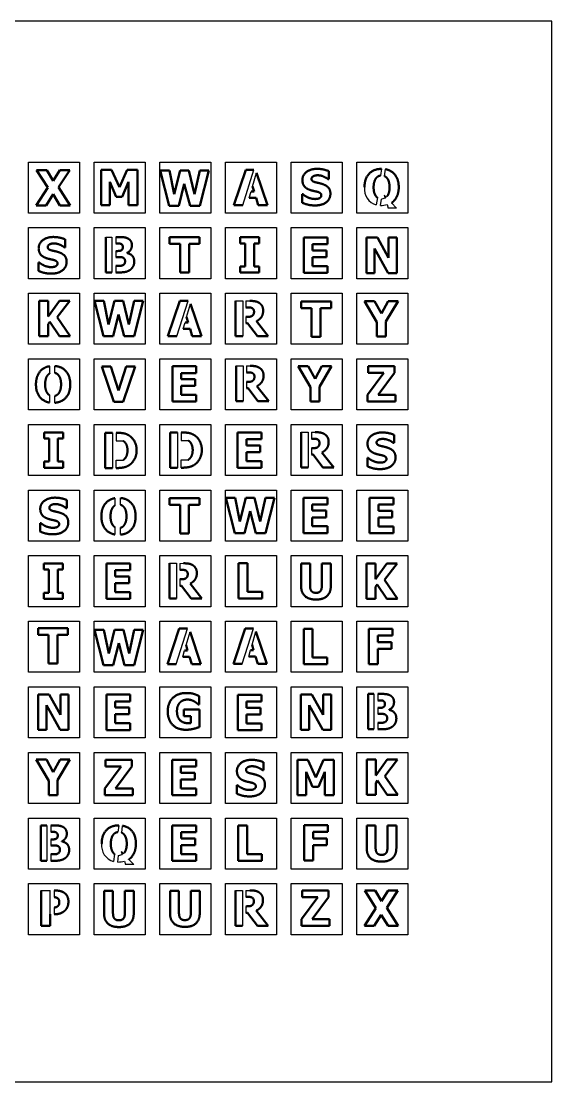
# Model space of a CAD drawing. Header units: millimetres. Extents: x 81 to 351, y 4 to 274.
# Drawn here: x 216 to 351, y 3.6 to 273.6 of the extents above; entities that cross this region are included whole.
import ezdxf

# ---------------------------------------------------------------- set-up
doc = ezdxf.new("R2010")
doc.units = ezdxf.units.MM
doc.layers.add('Visible (ANSI)', color=7, linetype='Continuous', lineweight=50)

# ---------------------------------------------------------------- blocks, each defined once
blk = doc.blocks.new('*U10')
blk.add_lwpolyline([(-6.5, 6.5), (6.5, 6.5), (6.5, -6.5), (-6.5, -6.5)], close=True)
blk = doc.blocks.new('*U11')
at = {"color": 0, "linetype": 'ByBlock', "lineweight": -2, "transparency": 16777216}
for p in [(0, 183.7), (16.7, 183.7), (33.4, 183.7), (50.1, 183.7), (66.8, 183.7), (83.5, 183.7), (100.2, 183.7), (116.9, 183.7), (133.6, 183.7), (150.3, 183.7), (167, 183.7), (183.7, 183.7), (0, 167), (16.7, 167), (33.4, 167), (50.1, 167), (66.8, 167), (83.5, 167), (100.2, 167), (116.9, 167), (133.6, 167), (150.3, 167), (167, 167), (183.7, 167), (0, 150.3), (16.7, 150.3), (33.4, 150.3), (50.1, 150.3), (66.8, 150.3), (83.5, 150.3), (100.2, 150.3), (116.9, 150.3), (133.6, 150.3), (150.3, 150.3), (167, 150.3), (183.7, 150.3), (0, 133.6), (16.7, 133.6), (33.4, 133.6), (50.1, 133.6), (66.8, 133.6), (83.5, 133.6), (100.2, 133.6), (116.9, 133.6), (133.6, 133.6), (150.3, 133.6), (167, 133.6), (183.7, 133.6), (0, 116.9), (16.7, 116.9), (33.4, 116.9), (50.1, 116.9), (66.8, 116.9), (83.5, 116.9), (100.2, 116.9), (116.9, 116.9), (133.6, 116.9), (150.3, 116.9), (167, 116.9), (183.7, 116.9), (0, 100.2), (16.7, 100.2), (33.4, 100.2), (50.1, 100.2), (66.8, 100.2), (83.5, 100.2), (100.2, 100.2), (116.9, 100.2), (133.6, 100.2), (150.3, 100.2), (167, 100.2), (183.7, 100.2), (0, 83.5), (16.7, 83.5), (33.4, 83.5), (50.1, 83.5), (66.8, 83.5), (83.5, 83.5), (100.2, 83.5), (116.9, 83.5), (133.6, 83.5), (150.3, 83.5), (167, 83.5), (183.7, 83.5), (0, 66.8), (16.7, 66.8), (33.4, 66.8), (50.1, 66.8), (66.8, 66.8), (83.5, 66.8), (100.2, 66.8), (116.9, 66.8), (133.6, 66.8), (150.3, 66.8), (167, 66.8), (183.7, 66.8), (0, 50.1), (16.7, 50.1), (33.4, 50.1), (50.1, 50.1), (66.8, 50.1), (83.5, 50.1), (100.2, 50.1), (116.9, 50.1), (133.6, 50.1), (150.3, 50.1), (167, 50.1), (183.7, 50.1), (0, 33.4), (16.7, 33.4), (33.4, 33.4), (50.1, 33.4), (66.8, 33.4), (83.5, 33.4), (100.2, 33.4), (116.9, 33.4), (133.6, 33.4), (150.3, 33.4), (167, 33.4), (183.7, 33.4), (0, 16.7), (16.7, 16.7), (33.4, 16.7), (50.1, 16.7), (66.8, 16.7), (83.5, 16.7), (100.2, 16.7), (116.9, 16.7), (133.6, 16.7), (150.3, 16.7), (167, 16.7), (183.7, 16.7), (0, 0), (16.7, 0), (33.4, 0), (50.1, 0), (66.8, 0), (83.5, 0), (100.2, 0), (116.9, 0), (133.6, 0), (150.3, 0), (167, 0), (183.7, 0)]:
    blk.add_blockref('*U10', p, dxfattribs=at)

msp = doc.modelspace()

# ---------------------------------------------------------------- linework, layer by layer
for p, q in [((272.36, 226.77), (275.22, 235.77)), ((274.86, 231.54), (275.87, 234.99)), ((307.7, 236), (307.45, 234.29)), ((307.7, 236), (307.7, 236)), ((307.7, 236), (307.7, 236)), ((308.46, 234.15), (308.69, 235.92)), ((274, 228.61), (274.48, 230.24)), ((272.93, 228.61), (272.94, 228.61)), ((306.63, 228.69), (306.35, 226.82)), ((307.45, 226.65), (307.67, 228.33)), ((308.59, 228.58), (307.67, 228.33)), ((308.35, 229.33), (308.86, 228.79)), ((308.35, 229.33), (308.35, 229.33)), ((308.35, 229.33), (308.59, 228.58)), ((309.13, 229.04), (308.86, 228.79)), ((309.12, 226.92), (309.41, 226.01)), ((310.25, 227.34), (311.54, 226.01)), ((311.54, 226.01), (309.41, 226.01)), ((237.58, 218.65), (239.07, 218.65)), ((239.07, 218.65), (239.07, 209.65)), ((240.08, 218.65), (240.08, 217)), ((240.08, 215.09), (240.08, 213.56)), ((240.08, 211.29), (240.08, 209.65)), ((255.59, 193.44), (258.45, 202.44)), ((258.09, 198.22), (259.1, 201.67)), ((270.56, 202.39), (272.38, 202.39)), ((272.38, 202.39), (272.36, 193.39)), ((273.19, 202.38), (274.18, 202.39)), ((273.19, 202.38), (273.19, 200.74)), ((273.19, 198.32), (273.19, 196.7)), ((256.16, 195.28), (256.17, 195.28)), ((257.23, 195.28), (257.71, 196.91)), ((270.67, 185.85), (272.49, 185.85)), ((272.49, 185.85), (272.46, 176.85)), ((273.3, 185.83), (274.28, 185.85)), ((273.3, 185.83), (273.3, 184.19)), ((273.3, 181.77), (273.3, 180.15)), ((239.22, 168.83), (239.22, 159.83)), ((240.13, 168.83), (240.13, 166.76)), ((255.81, 168.92), (255.81, 159.92)), ((256.72, 168.92), (256.72, 166.85)), ((287.22, 168.97), (289.04, 168.97)), ((289.04, 168.97), (289.01, 159.97)), ((289.85, 168.95), (290.83, 168.97)), ((289.85, 168.95), (289.85, 167.31)), ((240.13, 166.76), (241.96, 166.76)), ((256.72, 166.85), (258.55, 166.85)), ((289.85, 164.89), (289.85, 163.27)), ((240.16, 161.82), (241.92, 161.86)), ((240.16, 159.83), (240.16, 161.82)), ((256.74, 161.9), (258.51, 161.95)), ((256.74, 159.92), (256.74, 161.9)), ((253.7, 135.59), (255.52, 135.59)), ((255.52, 135.59), (255.49, 126.59)), ((256.33, 135.57), (257.32, 135.59)), ((256.33, 135.57), (256.33, 133.93)), ((256.33, 131.51), (256.33, 129.89)), ((255.46, 109.95), (258.32, 118.95)), ((272.25, 110.01), (275.11, 119.01)), ((257.96, 114.72), (258.97, 118.17)), ((274.75, 114.79), (275.75, 118.24)), ((257.1, 111.78), (257.58, 113.42)), ((273.89, 111.85), (274.37, 113.49)), ((256.03, 111.78), (256.04, 111.78)), ((272.82, 111.85), (272.83, 111.85)), ((305.76, 102.34), (305.76, 93.34)), ((306.77, 102.34), (306.77, 100.7)), ((306.77, 98.79), (306.77, 97.25)), ((306.77, 94.98), (306.77, 93.34)), ((221.02, 68.86), (222.51, 68.86)), ((222.51, 68.86), (222.51, 59.86)), ((223.51, 68.86), (223.51, 67.21)), ((240.83, 68.87), (240.58, 67.15)), ((240.83, 68.87), (240.83, 68.87)), ((240.83, 68.87), (240.83, 68.87)), ((241.58, 67.01), (241.82, 68.78)), ((223.51, 65.3), (223.51, 63.76)), ((241.47, 62.19), (241.99, 61.65)), ((241.47, 62.19), (241.47, 62.19)), ((241.47, 62.19), (241.71, 61.44)), ((223.51, 61.5), (223.51, 59.86)), ((239.75, 61.55), (239.48, 59.68)), ((240.57, 59.52), (240.8, 61.2)), ((240.8, 61.2), (241.71, 61.44)), ((242.25, 61.9), (241.99, 61.65)), ((242.25, 59.78), (242.54, 58.87)), ((243.38, 60.21), (244.67, 58.87)), ((244.67, 58.87), (242.54, 58.87)), ((221.1, 52.29), (223.36, 52.29)), ((223.36, 46.24), (223.36, 52.29)), ((224.37, 52.29), (224.37, 50.6)), ((270.52, 52.33), (272.34, 52.33)), ((272.34, 52.33), (272.31, 43.33)), ((273.15, 52.32), (274.14, 52.33)), ((273.15, 52.32), (273.15, 50.68)), ((224.37, 47.94), (224.37, 46.24)), ((273.15, 48.26), (273.15, 46.64))]:
    msp.add_line(p, q)
msp.add_lwpolyline([(81.01, 3.59), (351.01, 3.59), (351.01, 273.59), (81.01, 273.59)], close=True)
for points in [[(223.22, 185.76), (223.22, 183.89)], [(224.6, 184.06), (224.6, 185.81)], [(223.22, 178.38), (223.22, 176.51)], [(224.6, 176.46), (224.6, 178.21)], [(239.86, 152.17), (239.86, 150.31)], [(241.25, 150.48), (241.25, 152.22)], [(239.86, 144.79), (239.86, 142.93)], [(241.25, 142.88), (241.25, 144.62)]]:
    msp.add_lwpolyline(points)
for centre, radius, start, end in [((307.53, 230.85), 4.2, 173.7034, 253.7445), ((307.21, 233.68), 7.03, 271.9589, 285.7799), ((240.65, 63.72), 4.2, 173.7034, 253.7445), ((240.33, 66.55), 7.03, 271.9589, 285.7799)]:
    msp.add_arc(centre, radius, start, end)
at = {"layer": 'Visible (ANSI)'}
for p, q in [((222.75, 231.23), (219.94, 235.7)), ((219.94, 235.7), (222.55, 235.7)), ((222.55, 235.7), (224.18, 232.98)), ((224.18, 232.98), (225.85, 235.7)), ((228.35, 235.7), (225.53, 231.32)), ((225.85, 235.7), (228.35, 235.7)), ((236.39, 226.76), (236.39, 235.76)), ((236.39, 235.76), (238.99, 235.76)), ((238.99, 235.76), (240.99, 231.32)), ((240.99, 231.32), (242.97, 235.76)), ((242.97, 235.76), (245.58, 235.76)), ((245.58, 235.76), (245.58, 226.76)), ((253.63, 226.6), (251.36, 235.6)), ((251.36, 235.6), (253.7, 235.6)), ((253.7, 235.6), (254.94, 229.57)), ((254.94, 229.57), (256.45, 235.6)), ((256.45, 235.6), (258.69, 235.6)), ((258.69, 235.6), (260.12, 229.56)), ((260.12, 229.56), (261.42, 235.6)), ((261.42, 235.6), (263.71, 235.6)), ((263.71, 235.6), (261.44, 226.6)), ((270.1, 226.77), (273.14, 235.77)), ((273.14, 235.77), (275.22, 235.77)), ((275.87, 234.99), (278.65, 226.77)), ((294.32, 235.4), (294.32, 233.35)), ((240.15, 228.88), (238.52, 232.73)), ((238.52, 232.73), (238.52, 226.76)), ((243.33, 232.73), (241.7, 228.88)), ((243.33, 226.76), (243.33, 232.73)), ((294.32, 233.35), (294.12, 233.35)), ((219.83, 226.7), (222.75, 231.23)), ((224.1, 229.57), (222.33, 226.7)), ((225.84, 226.7), (224.1, 229.57)), ((225.53, 231.32), (228.45, 226.7)), ((257.51, 232.16), (256.12, 226.6)), ((258.96, 226.6), (257.51, 232.16)), ((274.48, 230.24), (275.26, 230.24)), ((275.26, 230.24), (274.86, 231.54)), ((287.51, 227.38), (287.51, 229.53)), ((287.51, 229.53), (287.71, 229.53)), ((241.7, 228.88), (240.15, 228.88)), ((272.94, 228.61), (272.93, 228.61)), ((275.76, 228.61), (274, 228.61)), ((276.32, 226.77), (275.76, 228.61)), ((222.33, 226.7), (219.83, 226.7)), ((228.45, 226.7), (225.84, 226.7)), ((238.52, 226.76), (236.39, 226.76)), ((245.58, 226.76), (243.33, 226.76)), ((256.12, 226.6), (253.63, 226.6)), ((261.44, 226.6), (258.96, 226.6)), ((272.36, 226.77), (270.1, 226.77)), ((278.65, 226.77), (276.32, 226.77)), ((227.21, 218.05), (227.21, 216)), ((237.58, 209.65), (237.58, 218.65)), ((240.08, 218.65), (240.75, 218.65)), ((253.78, 216.9), (253.78, 218.62)), ((253.78, 218.62), (261.37, 218.62)), ((256.44, 216.9), (253.78, 216.9)), ((256.44, 209.62), (256.44, 216.9)), ((261.37, 216.9), (258.71, 216.9)), ((258.71, 216.9), (258.71, 209.62)), ((261.37, 218.62), (261.37, 216.9)), ((271.71, 218.59), (276.55, 218.59)), ((271.71, 217.02), (271.71, 218.59)), ((273, 217.02), (271.71, 217.02)), ((273, 211.16), (273, 217.02)), ((276.55, 217.02), (275.26, 217.02)), ((275.26, 217.02), (275.26, 211.16)), ((276.55, 218.59), (276.55, 217.02)), ((287.9, 209.55), (287.9, 218.55)), ((287.9, 218.55), (293.98, 218.55)), ((293.98, 216.83), (290.15, 216.83)), ((290.15, 216.83), (290.15, 215.25)), ((293.98, 218.55), (293.98, 216.83)), ((303.86, 218.49), (306.63, 218.49)), ((303.86, 209.49), (303.86, 218.49)), ((306.63, 218.49), (309.5, 213.33)), ((309.5, 213.33), (309.5, 218.49)), ((309.5, 218.49), (311.57, 218.49)), ((311.57, 218.49), (311.57, 209.49)), ((227.21, 216), (227.01, 216)), ((240.08, 215.09), (240.11, 215.09)), ((240.24, 213.56), (240.08, 213.56)), ((242.93, 214.63), (242.93, 214.58)), ((290.15, 215.25), (293.68, 215.25)), ((293.68, 213.54), (290.15, 213.54)), ((290.15, 213.54), (290.15, 211.26)), ((293.68, 215.25), (293.68, 213.54)), ((309.39, 209.49), (305.92, 215.76)), ((305.92, 215.76), (305.92, 209.49)), ((220.4, 210.03), (220.4, 212.17)), ((220.4, 212.17), (220.6, 212.17)), ((271.71, 209.59), (271.71, 211.16)), ((271.71, 211.16), (273, 211.16)), ((275.26, 211.16), (276.55, 211.16)), ((276.55, 211.16), (276.55, 209.59)), ((290.15, 211.26), (293.98, 211.26)), ((293.98, 211.26), (293.98, 209.55)), ((239.07, 209.65), (237.58, 209.65)), ((241.18, 209.65), (240.08, 209.65)), ((258.71, 209.62), (256.44, 209.62)), ((276.55, 209.59), (271.71, 209.59)), ((293.98, 209.55), (287.9, 209.55)), ((305.92, 209.49), (303.86, 209.49)), ((311.57, 209.49), (309.39, 209.49)), ((220.6, 202.43), (222.86, 202.43)), ((220.6, 193.43), (220.6, 202.43)), ((222.86, 202.43), (222.86, 198.41)), ((222.86, 198.41), (225.75, 202.43)), ((228.35, 202.43), (225.14, 198.25)), ((225.75, 202.43), (228.35, 202.43)), ((234.64, 202.4), (236.99, 202.4)), ((236.92, 193.4), (234.64, 202.4)), ((236.99, 202.4), (238.23, 196.38)), ((238.23, 196.38), (239.73, 202.4)), ((239.73, 202.4), (241.98, 202.4)), ((241.98, 202.4), (243.41, 196.37)), ((243.41, 196.37), (244.71, 202.4)), ((244.71, 202.4), (247, 202.4)), ((247, 202.4), (244.72, 193.4)), ((253.33, 193.44), (256.37, 202.44)), ((256.37, 202.44), (258.45, 202.44)), ((259.1, 201.67), (261.88, 193.44)), ((270.56, 193.39), (270.56, 202.39)), ((273.57, 200.74), (273.19, 200.74)), ((287.25, 200.55), (287.25, 202.26)), ((287.25, 202.26), (294.84, 202.26)), ((289.91, 200.55), (287.25, 200.55)), ((289.91, 193.26), (289.91, 200.55)), ((294.84, 200.55), (292.17, 200.55)), ((292.17, 200.55), (292.17, 193.26)), ((294.84, 202.26), (294.84, 200.55)), ((306.52, 197.01), (303.37, 202.36)), ((303.37, 202.36), (305.94, 202.36)), ((305.94, 202.36), (307.7, 199.15)), ((307.7, 199.15), (309.4, 202.36)), ((311.89, 202.36), (308.79, 197.12)), ((309.4, 202.36), (311.89, 202.36)), ((225.14, 198.25), (228.48, 193.43)), ((240.8, 198.97), (239.41, 193.4)), ((242.24, 193.4), (240.8, 198.97)), ((258.49, 196.91), (258.09, 198.22)), ((273.19, 198.32), (273.46, 198.32)), ((275.85, 197.22), (278.88, 193.39)), ((308.79, 197.12), (308.79, 193.36)), ((223.31, 197.09), (222.86, 196.47)), ((222.86, 196.47), (222.86, 193.43)), ((225.75, 193.43), (223.31, 197.09)), ((256.17, 195.28), (256.16, 195.28)), ((258.99, 195.28), (257.23, 195.28)), ((257.71, 196.91), (258.49, 196.91)), ((259.55, 193.44), (258.99, 195.28)), ((273.63, 196.7), (273.19, 196.7)), ((276.13, 193.39), (273.63, 196.7)), ((306.52, 193.36), (306.52, 197.01)), ((222.86, 193.43), (220.6, 193.43)), ((228.48, 193.43), (225.75, 193.43)), ((239.41, 193.4), (236.92, 193.4)), ((244.72, 193.4), (242.24, 193.4)), ((255.59, 193.44), (253.33, 193.44)), ((261.88, 193.44), (259.55, 193.44)), ((272.36, 193.39), (270.56, 193.39)), ((278.88, 193.39), (276.13, 193.39)), ((292.17, 193.26), (289.91, 193.26)), ((308.79, 193.36), (306.52, 193.36)), ((236.49, 185.72), (238.83, 185.72)), ((239.59, 176.72), (236.49, 185.72)), ((238.83, 185.72), (240.8, 179.62)), ((240.8, 179.62), (242.75, 185.72)), ((245.03, 185.72), (241.94, 176.72)), ((242.75, 185.72), (245.03, 185.72)), ((254.47, 176.75), (254.47, 185.75)), ((254.47, 185.75), (260.56, 185.75)), ((260.56, 184.03), (256.72, 184.03)), ((256.72, 184.03), (256.72, 182.45)), ((260.56, 185.75), (260.56, 184.03)), ((270.67, 176.85), (270.67, 185.85)), ((273.67, 184.19), (273.3, 184.19)), ((289.62, 180.43), (286.46, 185.79)), ((286.46, 185.79), (289.03, 185.79)), ((289.03, 185.79), (290.79, 182.58)), ((290.79, 182.58), (292.49, 185.79)), ((294.98, 185.79), (291.88, 180.54)), ((292.49, 185.79), (294.98, 185.79)), ((304.09, 178.48), (308.24, 184.08)), ((304.31, 185.79), (310.98, 185.79)), ((304.31, 184.08), (304.31, 185.79)), ((308.24, 184.08), (304.31, 184.08)), ((310.98, 184.08), (306.84, 178.51)), ((310.98, 185.79), (310.98, 184.08)), ((256.72, 182.45), (260.26, 182.45)), ((260.26, 182.45), (260.26, 180.74)), ((273.3, 181.77), (273.56, 181.77)), ((260.26, 180.74), (256.72, 180.74)), ((256.72, 180.74), (256.72, 178.46)), ((256.72, 178.46), (260.56, 178.46)), ((260.56, 178.46), (260.56, 176.75)), ((273.73, 180.15), (273.3, 180.15)), ((276.23, 176.85), (273.73, 180.15)), ((275.95, 180.67), (278.98, 176.85)), ((289.62, 176.79), (289.62, 180.43)), ((291.88, 180.54), (291.88, 176.79)), ((304.09, 176.79), (304.09, 178.48)), ((306.84, 178.51), (311.22, 178.51)), ((311.22, 178.51), (311.22, 176.79)), ((241.94, 176.72), (239.59, 176.72)), ((260.56, 176.75), (254.47, 176.75)), ((272.46, 176.85), (270.67, 176.85)), ((278.98, 176.85), (276.23, 176.85)), ((291.88, 176.79), (289.62, 176.79)), ((311.22, 176.79), (304.09, 176.79)), ((221.81, 168.9), (226.66, 168.9)), ((221.81, 167.33), (221.81, 168.9)), ((226.66, 168.9), (226.66, 167.33)), ((237.34, 159.83), (237.34, 168.83)), ((237.34, 168.83), (239.22, 168.83)), ((253.93, 159.92), (253.93, 168.92)), ((253.93, 168.92), (255.81, 168.92)), ((271.06, 159.88), (271.06, 168.88)), ((271.06, 168.88), (277.14, 168.88)), ((277.14, 168.88), (277.14, 167.17)), ((287.22, 159.97), (287.22, 168.97)), ((310.89, 168.29), (310.89, 166.23)), ((223.1, 167.33), (221.81, 167.33)), ((223.1, 161.47), (223.1, 167.33)), ((226.66, 167.33), (225.36, 167.33)), ((225.36, 167.33), (225.36, 161.47)), ((277.14, 167.17), (273.31, 167.17)), ((273.31, 167.17), (273.31, 165.59)), ((273.31, 165.59), (276.85, 165.59)), ((276.85, 165.59), (276.85, 163.87)), ((290.22, 167.31), (289.85, 167.31)), ((289.85, 164.89), (290.11, 164.89)), ((310.89, 166.23), (310.7, 166.23)), ((276.85, 163.87), (273.31, 163.87)), ((273.31, 163.87), (273.31, 161.6)), ((290.28, 163.27), (289.85, 163.27)), ((292.78, 159.97), (290.28, 163.27)), ((292.51, 163.79), (295.53, 159.97)), ((304.08, 160.27), (304.08, 162.41)), ((304.08, 162.41), (304.28, 162.41)), ((221.81, 159.9), (221.81, 161.47)), ((221.81, 161.47), (223.1, 161.47)), ((226.66, 159.9), (221.81, 159.9)), ((225.36, 161.47), (226.66, 161.47)), ((226.66, 161.47), (226.66, 159.9)), ((239.22, 159.83), (237.34, 159.83)), ((255.81, 159.92), (253.93, 159.92)), ((277.14, 159.88), (271.06, 159.88)), ((273.31, 161.6), (277.14, 161.6)), ((277.14, 161.6), (277.14, 159.88)), ((289.01, 159.97), (287.22, 159.97)), ((295.53, 159.97), (292.78, 159.97)), ((227.62, 151.7), (227.62, 149.64)), ((253.76, 150.49), (253.76, 152.2)), ((253.76, 152.2), (261.34, 152.2)), ((261.34, 152.2), (261.34, 150.49)), ((268.07, 152.27), (270.42, 152.27)), ((270.35, 143.27), (268.07, 152.27)), ((270.42, 152.27), (271.66, 146.25)), ((271.66, 146.25), (273.16, 152.27)), ((273.16, 152.27), (275.41, 152.27)), ((275.41, 152.27), (276.84, 146.24)), ((276.84, 146.24), (278.14, 152.27)), ((278.14, 152.27), (280.43, 152.27)), ((280.43, 152.27), (278.15, 143.27)), ((287.83, 143.29), (287.83, 152.29)), ((287.83, 152.29), (293.92, 152.29)), ((293.92, 152.29), (293.92, 150.57)), ((304.65, 143.24), (304.65, 152.24)), ((304.65, 152.24), (310.73, 152.24)), ((310.73, 152.24), (310.73, 150.52)), ((227.62, 149.64), (227.42, 149.64)), ((256.42, 150.49), (253.76, 150.49)), ((256.42, 143.2), (256.42, 150.49)), ((261.34, 150.49), (258.68, 150.49)), ((258.68, 150.49), (258.68, 143.2)), ((274.23, 148.84), (272.83, 143.27)), ((275.67, 143.27), (274.23, 148.84)), ((293.92, 150.57), (290.08, 150.57)), ((290.08, 150.57), (290.08, 148.99)), ((290.08, 148.99), (293.62, 148.99)), ((293.62, 148.99), (293.62, 147.28)), ((310.73, 150.52), (306.9, 150.52)), ((306.9, 150.52), (306.9, 148.94)), ((306.9, 148.94), (310.44, 148.94)), ((310.44, 148.94), (310.44, 147.23)), ((220.81, 143.67), (220.81, 145.82)), ((220.81, 145.82), (221.01, 145.82)), ((293.62, 147.28), (290.08, 147.28)), ((290.08, 147.28), (290.08, 145)), ((310.44, 147.23), (306.9, 147.23)), ((306.9, 147.23), (306.9, 144.95)), ((258.68, 143.2), (256.42, 143.2)), ((272.83, 143.27), (270.35, 143.27)), ((278.15, 143.27), (275.67, 143.27)), ((293.92, 143.29), (287.83, 143.29)), ((290.08, 145), (293.92, 145)), ((293.92, 145), (293.92, 143.29)), ((310.73, 143.24), (304.65, 143.24)), ((306.9, 144.95), (310.73, 144.95)), ((310.73, 144.95), (310.73, 143.24)), ((221.76, 135.54), (226.6, 135.54)), ((221.76, 133.97), (221.76, 135.54)), ((226.6, 135.54), (226.6, 133.97)), ((237.69, 126.53), (237.69, 135.53)), ((237.69, 135.53), (243.77, 135.53)), ((243.77, 135.53), (243.77, 133.82)), ((253.7, 126.59), (253.7, 135.59)), ((271.34, 126.6), (271.34, 135.6)), ((271.34, 135.6), (273.6, 135.6)), ((273.6, 135.6), (273.6, 128.31)), ((287.23, 129.8), (287.23, 135.55)), ((287.23, 135.55), (289.5, 135.55)), ((289.5, 135.55), (289.5, 129.93)), ((292.51, 129.93), (292.51, 135.55)), ((292.51, 135.55), (294.78, 135.55)), ((294.78, 135.55), (294.78, 129.81)), ((303.89, 135.54), (306.15, 135.54)), ((303.89, 126.54), (303.89, 135.54)), ((306.15, 135.54), (306.15, 131.53)), ((306.15, 131.53), (309.04, 135.54)), ((311.65, 135.54), (308.44, 131.37)), ((309.04, 135.54), (311.65, 135.54)), ((223.05, 133.97), (221.76, 133.97)), ((223.05, 128.11), (223.05, 133.97)), ((226.6, 133.97), (225.31, 133.97)), ((225.31, 133.97), (225.31, 128.11)), ((243.77, 133.82), (239.94, 133.82)), ((239.94, 133.82), (239.94, 132.24)), ((256.7, 133.93), (256.33, 133.93)), ((239.94, 132.24), (243.47, 132.24)), ((243.47, 130.52), (239.94, 130.52)), ((239.94, 130.52), (239.94, 128.25)), ((243.47, 132.24), (243.47, 130.52)), ((256.33, 131.51), (256.59, 131.51)), ((256.76, 129.89), (256.33, 129.89)), ((259.26, 126.59), (256.76, 129.89)), ((258.99, 130.42), (262.01, 126.59)), ((306.6, 130.2), (306.15, 129.59)), ((309.04, 126.54), (306.6, 130.2)), ((308.44, 131.37), (311.78, 126.54)), ((221.76, 126.54), (221.76, 128.11)), ((221.76, 128.11), (223.05, 128.11)), ((225.31, 128.11), (226.6, 128.11)), ((226.6, 128.11), (226.6, 126.54)), ((239.94, 128.25), (243.77, 128.25)), ((243.77, 128.25), (243.77, 126.53)), ((273.6, 128.31), (277.34, 128.31)), ((277.34, 128.31), (277.34, 126.6)), ((306.15, 129.59), (306.15, 126.54)), ((226.6, 126.54), (221.76, 126.54)), ((243.77, 126.53), (237.69, 126.53)), ((255.49, 126.59), (253.7, 126.59)), ((262.01, 126.59), (259.26, 126.59)), ((277.34, 126.6), (271.34, 126.6)), ((306.15, 126.54), (303.89, 126.54)), ((311.78, 126.54), (309.04, 126.54)), ((220.33, 117.36), (220.33, 119.07)), ((220.33, 119.07), (227.91, 119.07)), ((227.91, 119.07), (227.91, 117.36)), ((253.2, 109.95), (256.24, 118.95)), ((256.24, 118.95), (258.32, 118.95)), ((269.99, 110.01), (273.03, 119.01)), ((273.03, 119.01), (275.11, 119.01)), ((287.89, 109.94), (287.89, 118.94)), ((287.89, 118.94), (290.15, 118.94)), ((290.15, 118.94), (290.15, 111.65)), ((304.48, 109.94), (304.48, 118.94)), ((304.48, 118.94), (310.51, 118.94)), ((310.51, 118.94), (310.51, 117.23)), ((222.99, 117.36), (220.33, 117.36)), ((222.99, 110.07), (222.99, 117.36)), ((227.91, 117.36), (225.25, 117.36)), ((225.25, 117.36), (225.25, 110.07)), ((234.68, 118.67), (237.03, 118.67)), ((236.95, 109.67), (234.68, 118.67)), ((237.03, 118.67), (238.27, 112.65)), ((238.27, 112.65), (239.77, 118.67)), ((239.77, 118.67), (242.02, 118.67)), ((242.02, 118.67), (243.44, 112.64)), ((243.44, 112.64), (244.74, 118.67)), ((244.74, 118.67), (247.03, 118.67)), ((247.03, 118.67), (244.76, 109.67)), ((258.97, 118.17), (261.75, 109.95)), ((275.75, 118.24), (278.53, 110.01)), ((310.51, 117.23), (306.73, 117.23)), ((306.73, 117.23), (306.73, 115.53)), ((240.83, 115.24), (239.44, 109.67)), ((242.28, 109.67), (240.83, 115.24)), ((257.58, 113.42), (258.36, 113.42)), ((258.36, 113.42), (257.96, 114.72)), ((274.37, 113.49), (275.15, 113.49)), ((275.15, 113.49), (274.75, 114.79)), ((306.73, 115.53), (310.21, 115.53)), ((306.73, 113.81), (306.73, 109.94)), ((310.21, 113.81), (306.73, 113.81)), ((310.21, 115.53), (310.21, 113.81)), ((256.04, 111.78), (256.03, 111.78)), ((258.86, 111.78), (257.1, 111.78)), ((259.42, 109.95), (258.86, 111.78)), ((272.83, 111.85), (272.82, 111.85)), ((275.65, 111.85), (273.89, 111.85)), ((276.21, 110.01), (275.65, 111.85)), ((290.15, 111.65), (293.89, 111.65)), ((293.89, 111.65), (293.89, 109.94)), ((225.25, 110.07), (222.99, 110.07)), ((239.44, 109.67), (236.95, 109.67)), ((244.76, 109.67), (242.28, 109.67)), ((255.46, 109.95), (253.2, 109.95)), ((261.75, 109.95), (259.42, 109.95)), ((272.25, 110.01), (269.99, 110.01)), ((278.53, 110.01), (276.21, 110.01)), ((293.89, 109.94), (287.89, 109.94)), ((306.73, 109.94), (304.48, 109.94)), ((220.35, 102.2), (223.13, 102.2)), ((220.35, 93.2), (220.35, 102.2)), ((223.13, 102.2), (226, 97.05)), ((226, 97.05), (226, 102.2)), ((226, 102.2), (228.06, 102.2)), ((228.06, 102.2), (228.06, 93.2)), ((237.69, 93.15), (237.69, 102.15)), ((237.69, 102.15), (243.77, 102.15)), ((243.77, 100.43), (239.93, 100.43)), ((239.93, 100.43), (239.93, 98.85)), ((243.77, 102.15), (243.77, 100.43)), ((261.3, 101.78), (261.3, 99.66)), ((271.11, 93.12), (271.11, 102.12)), ((271.11, 102.12), (277.19, 102.12)), ((277.19, 100.41), (273.35, 100.41)), ((273.35, 100.41), (273.35, 98.83)), ((277.19, 102.12), (277.19, 100.41)), ((287.19, 102.17), (289.97, 102.17)), ((287.19, 93.17), (287.19, 102.17)), ((289.97, 102.17), (292.84, 97.01)), ((292.84, 97.01), (292.84, 102.17)), ((292.84, 102.17), (294.9, 102.17)), ((294.9, 102.17), (294.9, 93.17)), ((304.27, 93.34), (304.27, 102.34)), ((304.27, 102.34), (305.76, 102.34)), ((306.77, 102.34), (307.44, 102.34)), ((225.89, 93.2), (222.42, 99.48)), ((222.42, 99.48), (222.42, 93.2)), ((239.93, 98.85), (243.47, 98.85)), ((243.47, 98.85), (243.47, 97.14)), ((257.41, 96.66), (257.41, 98.34)), ((257.41, 98.34), (261.34, 98.34)), ((261.3, 99.66), (261.1, 99.66)), ((261.34, 98.34), (261.34, 93.91)), ((273.35, 98.83), (276.89, 98.83)), ((276.89, 98.83), (276.89, 97.11)), ((292.73, 93.17), (289.26, 99.44)), ((289.26, 99.44), (289.26, 93.17)), ((306.77, 98.79), (306.8, 98.79)), ((306.93, 97.25), (306.77, 97.25)), ((309.63, 98.32), (309.63, 98.28)), ((243.47, 97.14), (239.93, 97.14)), ((239.93, 97.14), (239.93, 94.86)), ((239.93, 94.86), (243.77, 94.86)), ((243.77, 94.86), (243.77, 93.15)), ((259.15, 96.66), (257.41, 96.66)), ((259.15, 94.89), (259.15, 96.66)), ((276.89, 97.11), (273.35, 97.11)), ((273.35, 97.11), (273.35, 94.84)), ((273.35, 94.84), (277.19, 94.84)), ((277.19, 94.84), (277.19, 93.12)), ((222.42, 93.2), (220.35, 93.2)), ((228.06, 93.2), (225.89, 93.2)), ((243.77, 93.15), (237.69, 93.15)), ((277.19, 93.12), (271.11, 93.12)), ((289.26, 93.17), (287.19, 93.17)), ((294.9, 93.17), (292.73, 93.17)), ((305.76, 93.34), (304.27, 93.34)), ((307.87, 93.34), (306.77, 93.34)), ((223.01, 80.24), (219.85, 85.6)), ((219.85, 85.6), (222.42, 85.6)), ((222.42, 85.6), (224.18, 82.39)), ((224.18, 82.39), (225.88, 85.6)), ((228.37, 85.6), (225.27, 80.35)), ((225.88, 85.6), (228.37, 85.6)), ((237.26, 78.27), (241.4, 83.88)), ((237.47, 85.59), (244.15, 85.59)), ((237.47, 83.88), (237.47, 85.59)), ((241.4, 83.88), (237.47, 83.88)), ((244.15, 83.88), (240.01, 78.3)), ((244.15, 85.59), (244.15, 83.88)), ((254.4, 76.55), (254.4, 85.55)), ((254.4, 85.55), (260.49, 85.55)), ((260.49, 83.84), (256.65, 83.84)), ((256.65, 83.84), (256.65, 82.25)), ((260.49, 85.55), (260.49, 83.84)), ((277.66, 84.95), (277.66, 82.89)), ((286.35, 76.54), (286.35, 85.54)), ((286.35, 85.54), (288.96, 85.54)), ((288.96, 85.54), (290.96, 81.1)), ((290.96, 81.1), (292.94, 85.54)), ((292.94, 85.54), (295.54, 85.54)), ((295.54, 85.54), (295.54, 76.54)), ((303.99, 85.61), (306.25, 85.61)), ((303.99, 76.61), (303.99, 85.61)), ((306.25, 85.61), (306.25, 81.59)), ((306.25, 81.59), (309.14, 85.61)), ((311.75, 85.61), (308.54, 81.43)), ((309.14, 85.61), (311.75, 85.61)), ((256.65, 82.25), (260.19, 82.25)), ((260.19, 82.25), (260.19, 80.54)), ((277.66, 82.89), (277.46, 82.89)), ((290.12, 78.65), (288.48, 82.51)), ((288.48, 82.51), (288.48, 76.54)), ((293.3, 82.51), (291.66, 78.65)), ((293.3, 76.54), (293.3, 82.51)), ((308.54, 81.43), (311.88, 76.61)), ((223.01, 76.6), (223.01, 80.24)), ((225.27, 80.35), (225.27, 76.6)), ((240.01, 78.3), (244.39, 78.3)), ((244.39, 78.3), (244.39, 76.59)), ((260.19, 80.54), (256.65, 80.54)), ((256.65, 80.54), (256.65, 78.26)), ((270.85, 76.93), (270.85, 79.07)), ((270.85, 79.07), (271.05, 79.07)), ((291.66, 78.65), (290.12, 78.65)), ((306.7, 80.26), (306.25, 79.65)), ((306.25, 79.65), (306.25, 76.61)), ((309.14, 76.61), (306.7, 80.26)), ((225.27, 76.6), (223.01, 76.6)), ((237.26, 76.59), (237.26, 78.27)), ((244.39, 76.59), (237.26, 76.59)), ((260.49, 76.55), (254.4, 76.55)), ((256.65, 78.26), (260.49, 78.26)), ((260.49, 78.26), (260.49, 76.55)), ((288.48, 76.54), (286.35, 76.54)), ((295.54, 76.54), (293.3, 76.54)), ((306.25, 76.61), (303.99, 76.61)), ((311.88, 76.61), (309.14, 76.61)), ((221.02, 59.86), (221.02, 68.86)), ((221.02, 68.86), (222.51, 68.86)), ((223.51, 68.86), (224.19, 68.86)), ((254.45, 59.84), (254.45, 68.84)), ((254.45, 68.84), (260.53, 68.84)), ((260.53, 68.84), (260.53, 67.13)), ((271.23, 59.82), (271.23, 68.82)), ((271.23, 68.82), (273.49, 68.82)), ((273.49, 68.82), (273.49, 61.54)), ((288.04, 59.92), (288.04, 68.92)), ((288.04, 68.92), (294.06, 68.92)), ((294.06, 68.92), (294.06, 67.21)), ((303.92, 63.09), (303.92, 68.83)), ((303.92, 68.83), (306.18, 68.83)), ((306.18, 68.83), (306.18, 63.22)), ((309.2, 63.22), (309.2, 68.83)), ((309.2, 68.83), (311.46, 68.83)), ((311.46, 68.83), (311.46, 63.09)), ((223.51, 65.3), (223.55, 65.3)), ((226.37, 64.84), (226.37, 64.79)), ((260.53, 67.13), (256.7, 67.13)), ((256.7, 67.13), (256.7, 65.54)), ((256.7, 65.54), (260.23, 65.54)), ((260.23, 65.54), (260.23, 63.83)), ((294.06, 67.21), (290.29, 67.21)), ((290.29, 67.21), (290.29, 65.51)), ((290.29, 65.51), (293.77, 65.51)), ((293.77, 65.51), (293.77, 63.8)), ((223.68, 63.76), (223.51, 63.76)), ((260.23, 63.83), (256.7, 63.83)), ((256.7, 63.83), (256.7, 61.55)), ((290.29, 63.8), (290.29, 59.92)), ((293.77, 63.8), (290.29, 63.8)), ((222.51, 59.86), (221.02, 59.86)), ((224.61, 59.86), (223.51, 59.86)), ((260.53, 59.84), (254.45, 59.84)), ((256.7, 61.55), (260.53, 61.55)), ((260.53, 61.55), (260.53, 59.84)), ((277.23, 59.82), (271.23, 59.82)), ((273.49, 61.54), (277.23, 61.54)), ((277.23, 61.54), (277.23, 59.82)), ((290.29, 59.92), (288.04, 59.92)), ((221.1, 43.29), (221.1, 52.29)), ((224.37, 52.29), (224.59, 52.29)), ((237.1, 46.42), (237.1, 52.17)), ((237.1, 52.17), (239.36, 52.17)), ((239.36, 52.17), (239.36, 46.55)), ((242.38, 46.55), (242.38, 52.17)), ((242.38, 52.17), (244.64, 52.17)), ((244.64, 52.17), (244.64, 46.43)), ((253.89, 46.48), (253.89, 52.22)), ((253.89, 52.22), (256.15, 52.22)), ((256.15, 52.22), (256.15, 46.61)), ((259.17, 46.61), (259.17, 52.22)), ((259.17, 52.22), (261.43, 52.22)), ((261.43, 52.22), (261.43, 46.48)), ((270.52, 43.33), (270.52, 52.33)), ((287.52, 52.3), (294.19, 52.3)), ((287.52, 50.58), (287.52, 52.3)), ((294.19, 52.3), (294.19, 50.58)), ((303.46, 52.26), (306.07, 52.26)), ((306.27, 47.79), (303.46, 52.26)), ((306.07, 52.26), (307.7, 49.54)), ((307.7, 49.54), (309.37, 52.26)), ((311.87, 52.26), (309.05, 47.89)), ((309.37, 52.26), (311.87, 52.26)), ((273.53, 50.68), (273.15, 50.68)), ((287.3, 44.98), (291.45, 50.58)), ((291.45, 50.58), (287.52, 50.58)), ((294.19, 50.58), (290.06, 45.01)), ((223.36, 46.24), (223.36, 43.29)), ((224.54, 46.24), (224.37, 46.24)), ((273.15, 48.26), (273.42, 48.26)), ((273.58, 46.64), (273.15, 46.64)), ((276.09, 43.33), (273.58, 46.64)), ((275.81, 47.16), (278.84, 43.33)), ((303.34, 43.26), (306.27, 47.79)), ((307.62, 46.13), (305.84, 43.26)), ((309.35, 43.26), (307.62, 46.13)), ((309.05, 47.89), (311.96, 43.26)), ((223.36, 43.29), (221.1, 43.29)), ((272.31, 43.33), (270.52, 43.33)), ((278.84, 43.33), (276.09, 43.33)), ((287.3, 43.3), (287.3, 44.98)), ((294.43, 43.3), (287.3, 43.3)), ((290.06, 45.01), (294.43, 45.01)), ((294.43, 45.01), (294.43, 43.3)), ((305.84, 43.26), (303.34, 43.26)), ((311.96, 43.26), (309.35, 43.26))]:
    msp.add_line(p, q, dxfattribs=at)
for points in [[(287.56, 233.18), (287.56, 234.44), (289.7, 236.01), (291.3, 236.01)], [(291.3, 236.01), (292.1, 236.01), (293.69, 235.68), (294.32, 235.4)], [(303.35, 231.31), (303.35, 233.48), (305.67, 236), (307.7, 236)], [(289.51, 230.63), (288.46, 231), (287.56, 232.25), (287.56, 233.18)], [(290.39, 234.16), (290.18, 234.07), (289.87, 233.69), (289.87, 233.46)], [(289.87, 233.46), (289.87, 233.11), (290.36, 232.71), (291.06, 232.55)], [(291.42, 234.37), (291.12, 234.37), (290.65, 234.28), (290.39, 234.16)], [(291.06, 232.55), (291.51, 232.44), (292.35, 232.25), (292.83, 232.08)], [(294.12, 233.35), (293.62, 233.78), (292.18, 234.37), (291.42, 234.37)], [(306.3, 233.63), (306.03, 233.28), (305.68, 232.12), (305.68, 231.31)], [(309.73, 231.32), (309.73, 232.12), (309.4, 233.25), (309.12, 233.62)], [(287.71, 229.53), (288.39, 228.95), (290.02, 228.33), (290.78, 228.33)], [(291.47, 230.14), (291.01, 230.26), (289.97, 230.47), (289.51, 230.63)], [(294.68, 229.66), (294.68, 228.32), (292.57, 226.69), (290.78, 226.69)], [(292.37, 229.28), (292.37, 229.62), (291.83, 230.04), (291.47, 230.14)], [(292.83, 232.08), (293.77, 231.74), (294.68, 230.6), (294.68, 229.66)], [(305.68, 231.31), (305.68, 230.49), (306.01, 229.4), (306.3, 229.02)], [(309.13, 229.04), (309.42, 229.43), (309.73, 230.48), (309.73, 231.32)], [(290.78, 226.69), (289.74, 226.69), (288.18, 227.09), (287.51, 227.38)], [(290.78, 228.33), (290.98, 228.33), (291.62, 228.42), (291.8, 228.5)], [(291.8, 228.5), (292.04, 228.61), (292.37, 228.98), (292.37, 229.28)], [(306.3, 229.02), (306.45, 228.83), (306.63, 228.69)], [(220.45, 215.83), (220.45, 217.09), (222.58, 218.66), (224.19, 218.66)], [(223.28, 216.81), (223.06, 216.72), (222.76, 216.34), (222.76, 216.11)], [(222.76, 216.11), (222.76, 215.76), (223.25, 215.35), (223.95, 215.19)], [(224.3, 217.02), (224.01, 217.02), (223.54, 216.93), (223.28, 216.81)], [(224.19, 218.66), (224.99, 218.66), (226.58, 218.33), (227.21, 218.05)], [(227.01, 216), (226.51, 216.43), (225.06, 217.02), (224.3, 217.02)], [(240.75, 218.65), (241.75, 218.65), (242.77, 218.49), (243.21, 218.25)], [(241.4, 215.23), (241.67, 215.36), (241.88, 215.81), (241.88, 216.11)], [(241.88, 216.11), (241.88, 216.33), (241.65, 216.79), (241.42, 216.89)], [(244.17, 216.55), (244.17, 215.9), (243.52, 214.87), (242.93, 214.63)], [(243.21, 218.25), (243.7, 218), (244.17, 217.12), (244.17, 216.55)], [(222.39, 213.28), (221.35, 213.65), (220.45, 214.9), (220.45, 215.83)], [(223.95, 215.19), (224.4, 215.09), (225.24, 214.9), (225.72, 214.73)], [(225.72, 214.73), (226.65, 214.38), (227.56, 213.25), (227.56, 212.31)], [(240.11, 215.09), (240.69, 215.09), (241.16, 215.12), (241.4, 215.23)], [(241.77, 213.46), (241.56, 213.54), (240.84, 213.56), (240.24, 213.56)], [(242.44, 212.44), (242.44, 212.86), (242.1, 213.34), (241.77, 213.46)], [(242.93, 214.58), (243.77, 214.41), (244.77, 213.32), (244.77, 212.4)], [(220.6, 212.17), (221.28, 211.6), (222.9, 210.98), (223.67, 210.98)], [(224.36, 212.79), (223.9, 212.91), (222.85, 213.12), (222.39, 213.28)], [(227.56, 212.31), (227.56, 210.97), (225.46, 209.34), (223.66, 209.34)], [(223.67, 210.98), (223.87, 210.98), (224.5, 211.07), (224.69, 211.15)], [(225.25, 211.93), (225.25, 212.27), (224.72, 212.69), (224.36, 212.79)], [(224.69, 211.15), (224.92, 211.26), (225.25, 211.63), (225.25, 211.93)], [(241.85, 211.46), (242.15, 211.6), (242.44, 212.11), (242.44, 212.44)], [(244.77, 212.4), (244.77, 211.73), (244.26, 210.72), (243.84, 210.38)], [(223.66, 209.34), (222.63, 209.34), (221.07, 209.74), (220.4, 210.03)], [(243.84, 210.38), (243.33, 209.98), (242.12, 209.65), (241.18, 209.65)], [(274.69, 200.6), (274.47, 200.69), (273.96, 200.74), (273.57, 200.74)], [(274.18, 202.39), (274.93, 202.39), (276.04, 202.2), (276.52, 201.91)], [(275.25, 199.64), (275.25, 199.98), (274.98, 200.47), (274.69, 200.6)], [(277.57, 199.92), (277.57, 198.89), (276.63, 197.6), (275.85, 197.22)], [(276.52, 201.91), (277, 201.61), (277.57, 200.65), (277.57, 199.92)], [(273.46, 198.32), (273.93, 198.32), (274.59, 198.43), (274.82, 198.62)], [(274.82, 198.62), (275.04, 198.79), (275.25, 199.26), (275.25, 199.64)], [(223.22, 183.89), (222.96, 183.74), (222.72, 183.45)], [(274.79, 184.05), (274.58, 184.14), (274.06, 184.19), (273.67, 184.19)], [(274.28, 185.85), (275.04, 185.85), (276.14, 185.66), (276.62, 185.36)], [(275.35, 183.09), (275.35, 183.43), (275.09, 183.92), (274.79, 184.05)], [(276.62, 185.36), (277.1, 185.06), (277.67, 184.1), (277.67, 183.37)], [(222.72, 183.45), (222.44, 183.1), (222.1, 181.94), (222.1, 181.13)], [(222.1, 181.13), (222.1, 180.3), (222.43, 179.21), (222.71, 178.84)], [(226.15, 181.13), (226.15, 181.94), (225.82, 183.07), (225.53, 183.43)], [(225.54, 178.85), (225.83, 179.25), (226.15, 180.29), (226.15, 181.13)], [(273.56, 181.77), (274.03, 181.77), (274.69, 181.88), (274.92, 182.07)], [(274.92, 182.07), (275.14, 182.24), (275.35, 182.71), (275.35, 183.09)], [(277.67, 183.37), (277.67, 182.34), (276.74, 181.05), (275.95, 180.67)], [(222.71, 178.84), (222.94, 178.54), (223.22, 178.38)], [(240.13, 168.83), (241.08, 168.83), (242.73, 168.59), (243.46, 168.12)], [(243.46, 168.12), (244.34, 167.55), (245.37, 165.63), (245.37, 164.32)], [(256.72, 168.92), (257.66, 168.92), (259.32, 168.67), (260.05, 168.21)], [(260.05, 168.21), (260.93, 167.64), (261.96, 165.71), (261.96, 164.41)], [(290.83, 168.97), (291.59, 168.97), (292.69, 168.78), (293.17, 168.48)], [(293.17, 168.48), (293.65, 168.18), (294.22, 167.22), (294.22, 166.49)], [(304.13, 166.07), (304.13, 167.33), (306.27, 168.9), (307.87, 168.9)], [(307.87, 168.9), (308.68, 168.9), (310.27, 168.57), (310.89, 168.29)], [(290.11, 164.89), (290.58, 164.89), (291.24, 165), (291.47, 165.19)], [(291.34, 167.17), (291.13, 167.26), (290.61, 167.31), (290.22, 167.31)], [(291.9, 166.21), (291.9, 166.55), (291.64, 167.04), (291.34, 167.17)], [(291.47, 165.19), (291.69, 165.36), (291.9, 165.83), (291.9, 166.21)], [(294.22, 166.49), (294.22, 165.46), (293.29, 164.17), (292.51, 163.79)], [(306.08, 163.52), (305.04, 163.89), (304.13, 165.13), (304.13, 166.07)], [(306.96, 167.05), (306.75, 166.96), (306.44, 166.58), (306.44, 166.34)], [(306.44, 166.34), (306.44, 165.99), (306.93, 165.59), (307.63, 165.43)], [(307.99, 167.25), (307.69, 167.25), (307.22, 167.17), (306.96, 167.05)], [(307.63, 165.43), (308.08, 165.33), (308.92, 165.13), (309.4, 164.96)], [(310.7, 166.23), (310.19, 166.66), (308.75, 167.25), (307.99, 167.25)], [(309.4, 164.96), (310.34, 164.62), (311.25, 163.48), (311.25, 162.55)], [(241.92, 161.86), (242.48, 162.21), (243.05, 163.45), (243.05, 164.34)], [(245.37, 164.32), (245.37, 163.06), (244.27, 161.08), (243.43, 160.54)], [(258.51, 161.95), (259.06, 162.3), (259.64, 163.53), (259.64, 164.42)], [(261.96, 164.41), (261.96, 163.15), (260.86, 161.16), (260.02, 160.63)], [(304.28, 162.41), (304.96, 161.84), (306.59, 161.22), (307.36, 161.22)], [(308.04, 163.02), (307.58, 163.15), (306.54, 163.36), (306.08, 163.52)], [(311.25, 162.55), (311.25, 161.21), (309.14, 159.57), (307.35, 159.57)], [(308.94, 162.16), (308.94, 162.51), (308.41, 162.93), (308.04, 163.02)], [(308.38, 161.39), (308.61, 161.49), (308.94, 161.86), (308.94, 162.16)], [(243.43, 160.54), (242.73, 160.09), (241.08, 159.83), (240.16, 159.83)], [(260.02, 160.63), (259.32, 160.18), (257.67, 159.92), (256.74, 159.92)], [(307.35, 159.57), (306.31, 159.57), (304.75, 159.98), (304.08, 160.27)], [(307.36, 161.22), (307.55, 161.22), (308.19, 161.3), (308.38, 161.39)], [(220.86, 149.47), (220.86, 150.73), (223, 152.3), (224.6, 152.3)], [(224.6, 152.3), (225.4, 152.3), (226.99, 151.97), (227.62, 151.7)], [(222.81, 146.93), (221.76, 147.29), (220.86, 148.54), (220.86, 149.47)], [(223.69, 150.46), (223.48, 150.36), (223.17, 149.98), (223.17, 149.75)], [(223.17, 149.75), (223.17, 149.4), (223.66, 149), (224.36, 148.84)], [(224.72, 150.66), (224.42, 150.66), (223.95, 150.57), (223.69, 150.46)], [(224.36, 148.84), (224.81, 148.73), (225.65, 148.54), (226.13, 148.37)], [(227.42, 149.64), (226.92, 150.07), (225.48, 150.66), (224.72, 150.66)], [(239.36, 149.86), (239.08, 149.51), (238.74, 148.35), (238.74, 147.55)], [(239.86, 150.31), (239.6, 150.15), (239.36, 149.86)], [(242.79, 147.55), (242.79, 148.36), (242.46, 149.49), (242.18, 149.85)], [(221.01, 145.82), (221.69, 145.24), (223.32, 144.62), (224.08, 144.62)], [(224.77, 146.43), (224.31, 146.55), (223.27, 146.77), (222.81, 146.93)], [(227.98, 145.96), (227.98, 144.61), (225.87, 142.98), (224.07, 142.98)], [(225.66, 145.57), (225.66, 145.91), (225.13, 146.34), (224.77, 146.43)], [(226.13, 148.37), (227.07, 148.03), (227.98, 146.89), (227.98, 145.96)], [(238.74, 147.55), (238.74, 146.72), (239.07, 145.62), (239.35, 145.25)], [(242.18, 145.27), (242.47, 145.66), (242.79, 146.7), (242.79, 147.55)], [(224.07, 142.98), (223.04, 142.98), (221.48, 143.38), (220.81, 143.67)], [(224.08, 144.62), (224.28, 144.62), (224.91, 144.71), (225.1, 144.8)], [(225.1, 144.8), (225.34, 144.9), (225.66, 145.27), (225.66, 145.57)], [(239.35, 145.25), (239.58, 144.95), (239.86, 144.79)], [(257.32, 135.59), (258.07, 135.59), (259.18, 135.4), (259.65, 135.11)], [(259.65, 135.11), (260.13, 134.8), (260.7, 133.84), (260.7, 133.11)], [(257.82, 133.79), (257.61, 133.88), (257.09, 133.93), (256.7, 133.93)], [(258.38, 132.83), (258.38, 133.17), (258.12, 133.66), (257.82, 133.79)], [(257.95, 131.81), (258.17, 131.98), (258.38, 132.45), (258.38, 132.83)], [(260.7, 133.11), (260.7, 132.09), (259.77, 130.8), (258.99, 130.42)], [(256.59, 131.51), (257.06, 131.51), (257.72, 131.63), (257.95, 131.81)], [(291.01, 126.36), (289.19, 126.36), (287.23, 128.11), (287.23, 129.8)], [(289.5, 129.93), (289.5, 128.99), (290.2, 128.07), (291.01, 128.07)], [(291.01, 128.07), (291.79, 128.07), (292.51, 128.95), (292.51, 129.93)], [(294.78, 129.81), (294.78, 128.14), (292.87, 126.36), (291.01, 126.36)], [(253.3, 97.91), (253.3, 100.02), (255.82, 102.57), (258.01, 102.57)], [(256.41, 100.16), (256.05, 99.8), (255.64, 98.68), (255.64, 97.94)], [(258.31, 100.9), (257.74, 100.9), (256.78, 100.53), (256.41, 100.16)], [(258.01, 102.57), (259.14, 102.57), (260.55, 102.14), (261.3, 101.78)], [(260.04, 100.42), (259.7, 100.62), (258.81, 100.9), (258.31, 100.9)], [(261.1, 99.66), (260.94, 99.79), (260.33, 100.26), (260.04, 100.42)], [(307.44, 102.34), (308.44, 102.34), (309.46, 102.19), (309.9, 101.95)], [(308.57, 99.8), (308.57, 100.02), (308.34, 100.48), (308.11, 100.58)], [(310.87, 100.25), (310.87, 99.59), (310.21, 98.56), (309.63, 98.32)], [(309.9, 101.95), (310.39, 101.69), (310.87, 100.82), (310.87, 100.25)], [(257.94, 93.21), (255.82, 93.21), (253.3, 95.66), (253.3, 97.91)], [(255.64, 97.94), (255.64, 96.37), (257.22, 94.87), (258.58, 94.87)], [(306.8, 98.79), (307.38, 98.79), (307.85, 98.81), (308.09, 98.93)], [(308.46, 97.16), (308.25, 97.24), (307.53, 97.25), (306.93, 97.25)], [(308.09, 98.93), (308.36, 99.06), (308.57, 99.5), (308.57, 99.8)], [(309.63, 98.28), (310.46, 98.1), (311.46, 97.02), (311.46, 96.1)], [(258.58, 94.87), (258.71, 94.87), (259.03, 94.88), (259.15, 94.89)], [(309.13, 96.13), (309.13, 96.56), (308.79, 97.03), (308.46, 97.16)], [(308.54, 95.16), (308.85, 95.3), (309.13, 95.81), (309.13, 96.13)], [(311.46, 96.1), (311.46, 95.43), (310.95, 94.41), (310.53, 94.08)], [(261.34, 93.91), (260.75, 93.67), (258.86, 93.21), (257.94, 93.21)], [(310.53, 94.08), (310.02, 93.68), (308.81, 93.34), (307.87, 93.34)], [(270.9, 82.73), (270.9, 83.99), (273.04, 85.56), (274.64, 85.56)], [(273.73, 83.71), (273.52, 83.62), (273.21, 83.24), (273.21, 83)], [(274.76, 83.92), (274.46, 83.92), (273.99, 83.83), (273.73, 83.71)], [(274.64, 85.56), (275.44, 85.56), (277.03, 85.23), (277.66, 84.95)], [(277.46, 82.89), (276.96, 83.32), (275.52, 83.92), (274.76, 83.92)], [(272.85, 80.18), (271.8, 80.55), (270.9, 81.79), (270.9, 82.73)], [(273.21, 83), (273.21, 82.65), (273.7, 82.25), (274.4, 82.09)], [(274.4, 82.09), (274.85, 81.99), (275.69, 81.79), (276.17, 81.63)], [(276.17, 81.63), (277.11, 81.28), (278.02, 80.14), (278.02, 79.21)], [(271.05, 79.07), (271.73, 78.5), (273.36, 77.88), (274.12, 77.88)], [(274.81, 79.69), (274.35, 79.81), (273.31, 80.02), (272.85, 80.18)], [(278.02, 79.21), (278.02, 77.87), (275.91, 76.24), (274.12, 76.24)], [(275.71, 78.82), (275.71, 79.17), (275.17, 79.59), (274.81, 79.69)], [(275.14, 78.05), (275.38, 78.15), (275.71, 78.53), (275.71, 78.82)], [(274.12, 76.24), (273.08, 76.24), (271.52, 76.64), (270.85, 76.93)], [(274.12, 77.88), (274.32, 77.88), (274.96, 77.96), (275.14, 78.05)], [(224.19, 68.86), (225.18, 68.86), (226.2, 68.7), (226.65, 68.46)], [(226.65, 68.46), (227.14, 68.21), (227.61, 67.33), (227.61, 66.76)], [(236.48, 64.18), (236.48, 66.34), (238.79, 68.87), (240.83, 68.87)], [(223.55, 65.3), (224.12, 65.3), (224.59, 65.33), (224.84, 65.44)], [(224.84, 65.44), (225.11, 65.57), (225.31, 66.02), (225.31, 66.32)], [(225.31, 66.32), (225.31, 66.54), (225.09, 67), (224.85, 67.1)], [(227.61, 66.76), (227.61, 66.11), (226.95, 65.08), (226.37, 64.84)], [(239.43, 66.49), (239.15, 66.14), (238.81, 64.98), (238.81, 64.18)], [(242.86, 64.19), (242.86, 64.99), (242.53, 66.12), (242.24, 66.48)], [(225.2, 63.67), (225, 63.75), (224.28, 63.76), (223.68, 63.76)], [(225.87, 62.65), (225.87, 63.07), (225.54, 63.55), (225.2, 63.67)], [(225.28, 61.67), (225.59, 61.81), (225.87, 62.32), (225.87, 62.65)], [(226.37, 64.79), (227.21, 64.62), (228.21, 63.53), (228.21, 62.61)], [(228.21, 62.61), (228.21, 61.94), (227.7, 60.93), (227.28, 60.59)], [(238.81, 64.18), (238.81, 63.35), (239.14, 62.26), (239.42, 61.89)], [(242.25, 61.9), (242.54, 62.3), (242.86, 63.34), (242.86, 64.19)], [(307.69, 59.64), (305.87, 59.64), (303.92, 61.39), (303.92, 63.09)], [(306.18, 63.22), (306.18, 62.28), (306.89, 61.36), (307.69, 61.36)], [(307.69, 61.36), (308.47, 61.36), (309.2, 62.24), (309.2, 63.22)], [(311.46, 63.09), (311.46, 61.43), (309.56, 59.64), (307.69, 59.64)], [(227.28, 60.59), (226.76, 60.19), (225.55, 59.86), (224.61, 59.86)], [(239.42, 61.89), (239.57, 61.69), (239.75, 61.55)], [(224.59, 52.29), (225.36, 52.29), (226.49, 52.01), (226.95, 51.7)], [(226.95, 51.7), (227.46, 51.36), (228.02, 50.24), (228.02, 49.45)], [(274.14, 52.33), (274.89, 52.33), (276, 52.14), (276.47, 51.85)], [(276.47, 51.85), (276.95, 51.55), (277.52, 50.59), (277.52, 49.86)], [(225.7, 49.4), (225.7, 49.78), (225.33, 50.33), (225.08, 50.43)], [(225.3, 48.28), (225.54, 48.5), (225.7, 48.99), (225.7, 49.4)], [(228.02, 49.45), (228.02, 48.83), (227.62, 47.69), (227.24, 47.31)], [(274.64, 50.54), (274.43, 50.63), (273.91, 50.68), (273.53, 50.68)], [(275.2, 49.58), (275.2, 49.92), (274.94, 50.41), (274.64, 50.54)], [(274.77, 48.56), (274.99, 48.73), (275.2, 49.2), (275.2, 49.58)], [(277.52, 49.86), (277.52, 48.83), (276.59, 47.54), (275.81, 47.16)], [(224.37, 47.94), (224.5, 47.95), (224.61, 47.97)], [(226.14, 46.54), (225.8, 46.4), (225.02, 46.24), (224.54, 46.24)], [(224.61, 47.97), (224.79, 48), (225.19, 48.17), (225.3, 48.28)], [(227.24, 47.31), (227.02, 47.07), (226.46, 46.68), (226.14, 46.54)], [(240.87, 42.98), (239.05, 42.98), (237.1, 44.73), (237.1, 46.42)], [(239.36, 46.55), (239.36, 45.61), (240.07, 44.7), (240.87, 44.7)], [(240.87, 44.7), (241.65, 44.7), (242.38, 45.58), (242.38, 46.55)], [(244.64, 46.43), (244.64, 44.77), (242.73, 42.98), (240.87, 42.98)], [(257.66, 43.03), (255.85, 43.03), (253.89, 44.78), (253.89, 46.48)], [(256.15, 46.61), (256.15, 45.67), (256.86, 44.75), (257.66, 44.75)], [(257.66, 44.75), (258.44, 44.75), (259.17, 45.63), (259.17, 46.61)], [(261.43, 46.48), (261.43, 44.82), (259.53, 43.03), (257.66, 43.03)], [(273.42, 48.26), (273.88, 48.26), (274.55, 48.37), (274.77, 48.56)]]:
    msp.add_open_spline(points, degree=2, dxfattribs=at)
for points, knots in [([(308.69, 235.92), (310.03, 235.68), (312.07, 233.5), (312.07, 231.31)], [0.258145, 0.258145, 0.258145, 1, 2, 2, 2]), ([(307.45, 234.29), (307.19, 234.26), (306.62, 234.01), (306.3, 233.63)], [0.322365, 0.322365, 0.322365, 1, 2, 2, 2]), ([(309.12, 233.62), (308.83, 233.98), (308.46, 234.15), (308.46, 234.15)], [0, 0, 0, 1, 1.019333, 1.019333, 1.019333]), ([(312.07, 231.31), (312.07, 229.72), (310.96, 227.81), (310.25, 227.34)], [0, 0, 0, 1, 1.679217, 1.679217, 1.679217]), ([(241.42, 216.89), (241.2, 216.99), (240.61, 217), (240.08, 217)], [0, 0, 0, 1, 1.91879, 1.91879, 1.91879]), ([(240.08, 211.29), (240.85, 211.29), (241.5, 211.31), (241.85, 211.46)], [0.07337, 0.07337, 0.07337, 1, 2, 2, 2]), ([(219.76, 181.13), (219.76, 183.3), (221.81, 185.53), (223.22, 185.76)], [0, 0, 0, 1, 1.766779, 1.766779, 1.766779]), ([(224.6, 185.81), (226.29, 185.67), (228.48, 183.32), (228.48, 181.13)], [0.123309, 0.123309, 0.123309, 1, 2, 2, 2]), ([(225.53, 183.43), (225.25, 183.8), (224.75, 184.02), (224.6, 184.06)], [0, 0, 0, 1, 1.376668, 1.376668, 1.376668]), ([(223.22, 176.51), (221.81, 176.74), (219.76, 178.98), (219.76, 181.13)], [0.233221, 0.233221, 0.233221, 1, 2, 2, 2]), ([(228.48, 181.13), (228.48, 178.95), (226.29, 176.6), (224.6, 176.46)], [0, 0, 0, 1, 1.876691, 1.876691, 1.876691]), ([(224.6, 178.21), (224.75, 178.25), (225.27, 178.49), (225.54, 178.85)], [0.611465, 0.611465, 0.611465, 1, 2, 2, 2]), ([(243.05, 164.34), (243.05, 165.23), (242.48, 166.42), (241.96, 166.76)], [0, 0, 0, 1, 1.877534, 1.877534, 1.877534]), ([(259.64, 164.42), (259.64, 165.31), (259.06, 166.5), (258.55, 166.85)], [0, 0, 0, 1, 1.877534, 1.877534, 1.877534]), ([(236.41, 147.55), (236.41, 149.71), (238.46, 151.94), (239.86, 152.17)], [0, 0, 0, 1, 1.766779, 1.766779, 1.766779]), ([(241.25, 152.22), (242.93, 152.08), (245.12, 149.73), (245.12, 147.55)], [0.123309, 0.123309, 0.123309, 1, 2, 2, 2]), ([(242.18, 149.85), (241.89, 150.22), (241.39, 150.44), (241.25, 150.48)], [0, 0, 0, 1, 1.376668, 1.376668, 1.376668]), ([(239.86, 142.93), (238.46, 143.15), (236.41, 145.39), (236.41, 147.55)], [0.233221, 0.233221, 0.233221, 1, 2, 2, 2]), ([(245.12, 147.55), (245.12, 145.36), (242.93, 143.01), (241.25, 142.88)], [0, 0, 0, 1, 1.876691, 1.876691, 1.876691]), ([(241.25, 144.62), (241.4, 144.66), (241.91, 144.9), (242.18, 145.27)], [0.611465, 0.611465, 0.611465, 1, 2, 2, 2]), ([(308.11, 100.58), (307.89, 100.69), (307.3, 100.7), (306.77, 100.7)], [0, 0, 0, 1, 1.91879, 1.91879, 1.91879]), ([(306.77, 94.98), (307.54, 94.98), (308.19, 95), (308.54, 95.16)], [0.07337, 0.07337, 0.07337, 1, 2, 2, 2]), ([(241.82, 68.78), (243.16, 68.54), (245.19, 66.36), (245.19, 64.18)], [0.258145, 0.258145, 0.258145, 1, 2, 2, 2]), ([(224.85, 67.1), (224.63, 67.2), (224.05, 67.21), (223.51, 67.21)], [0, 0, 0, 1, 1.91879, 1.91879, 1.91879]), ([(240.58, 67.15), (240.31, 67.12), (239.74, 66.87), (239.43, 66.49)], [0.322365, 0.322365, 0.322365, 1, 2, 2, 2]), ([(242.24, 66.48), (241.96, 66.85), (241.59, 67.01), (241.58, 67.01)], [0, 0, 0, 1, 1.019333, 1.019333, 1.019333]), ([(245.19, 64.18), (245.19, 62.59), (244.08, 60.68), (243.38, 60.21)], [0, 0, 0, 1, 1.679217, 1.679217, 1.679217]), ([(223.51, 61.5), (224.29, 61.5), (224.93, 61.52), (225.28, 61.67)], [0.07337, 0.07337, 0.07337, 1, 2, 2, 2]), ([(225.08, 50.43), (224.76, 50.57), (224.42, 50.6), (224.37, 50.6)], [0, 0, 0, 1, 1.163804, 1.163804, 1.163804])]:
    msp.add_open_spline(points, degree=2, knots=knots, dxfattribs=at)

# ---------------------------------------------------------------- block references
msp.add_blockref('*U11', (124.17, 47.54))

doc.saveas('drawing.dxf')
